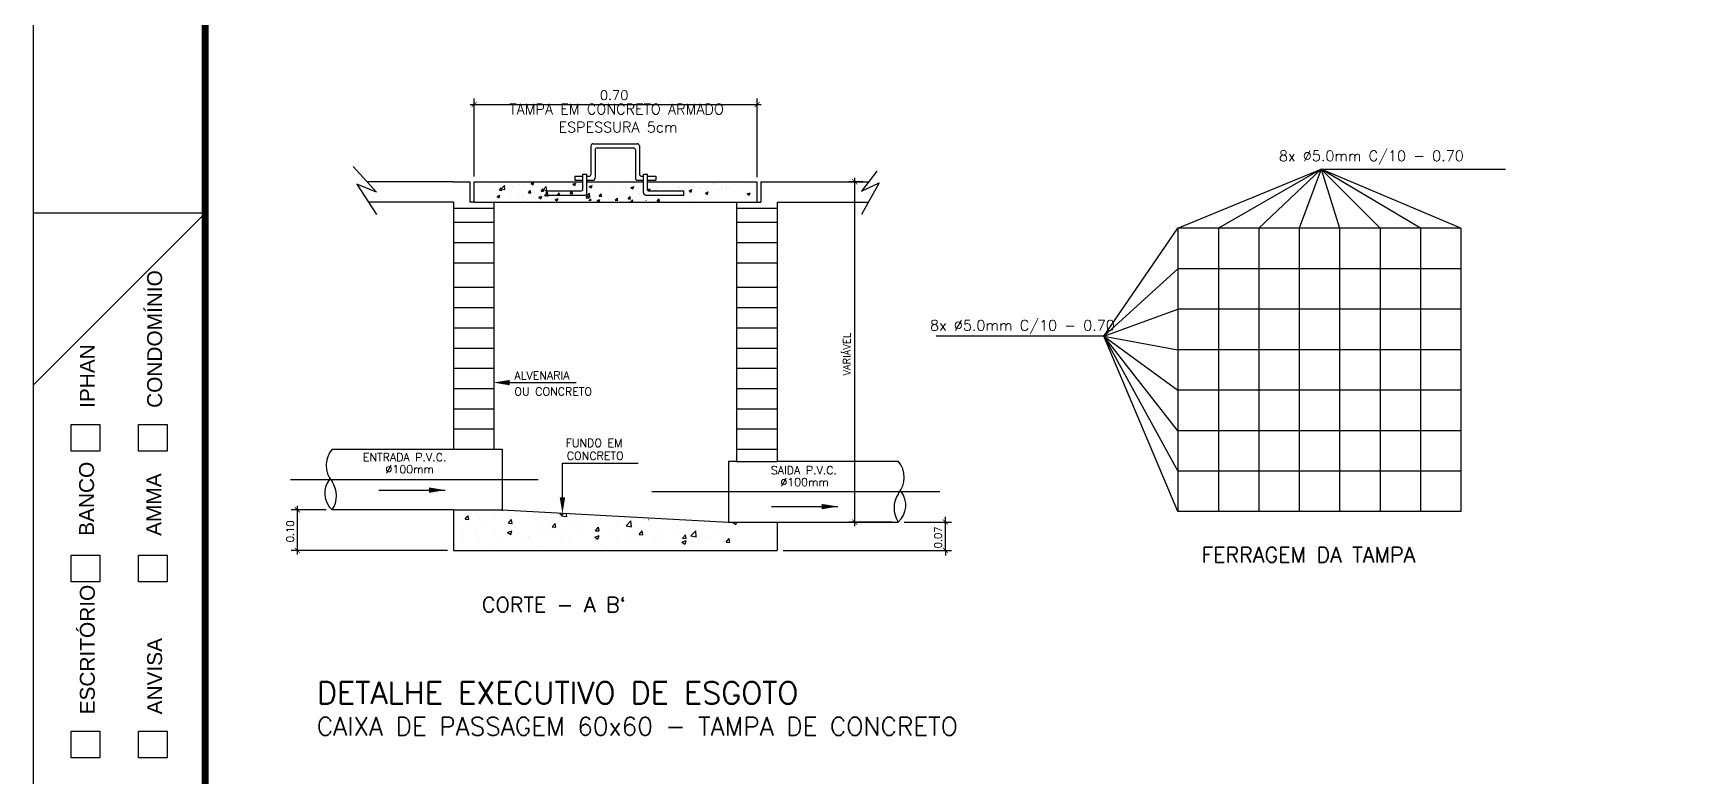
# Model space of a CAD drawing. Header units: millimetres. Extents: x -336 to -33, y -135 to 770.
# Drawn here: x -336.07 to -311.88, y 658.43 to 669.23 of the extents above; entities that cross this region are included whole.
import ezdxf
from ezdxf.enums import TextEntityAlignment as Align

# ---------------------------------------------------------------- set-up
doc = ezdxf.new("R2010")
doc.units = ezdxf.units.MM
doc.header["$LTSCALE"] = 50
doc.header["$MEASUREMENT"] = 0
doc.linetypes.add('CENTER2', pattern=[28.575, 19.05, -3.175, 3.175, -3.175])
for name, color, linetype in [('A-LAYOUT', 7, 'CONTINUOUS'), ('DETALLHES_CAIXAS', 6, 'CONTINUOUS'), ("PRANCHA - PROJETU'S", 7, 'CONTINUOUS'), ('TXT_1', 2, 'CONTINUOUS'), ('TXT_2', 6, 'CONTINUOUS')]:
    doc.layers.add(name, color=color, linetype=linetype)
doc.styles.add('ADITIVOCAD', font='ROMANS.shx')
doc.styles.add('ARIAL', font='arial.ttf', dxfattribs={"height": 2})
doc.styles.add('ROMANS', font='romans', dxfattribs={"height": 0.1})

# ---------------------------------------------------------------- blocks, each defined once
blk = doc.blocks.new('ADFSGASDFG')
at = {"layer": "PRANCHA - PROJETU'S", "color": 1}
for p, q in [((276.578, 107.346), (276.578, 47.946)), ((279.078, 77.646), (276.578, 75.146)), ((279.078, 77.646), (276.578, 77.646))]:
    blk.add_line(p, q, dxfattribs=at)
at = {"layer": "PRANCHA - PROJETU'S", "color": 4, "const_width": 0.1}
blk.add_lwpolyline([(279.078, 106.346), (359.678, 106.346), (359.678, 48.946), (279.078, 48.946)], close=True, dxfattribs=at)
at = {"layer": "PRANCHA - PROJETU'S"}
for points in [[(277.13, 74.573), (277.548, 74.573), (277.548, 74.187), (277.13, 74.187)], [(278.109, 74.573), (278.526, 74.573), (278.526, 74.187), (278.109, 74.187)], [(277.13, 72.674), (277.548, 72.674), (277.548, 72.289), (277.13, 72.289)], [(278.109, 72.674), (278.526, 72.674), (278.526, 72.289), (278.109, 72.289)], [(277.13, 70.118), (277.548, 70.118), (277.548, 69.732), (277.13, 69.732)], [(278.109, 70.118), (278.526, 70.118), (278.526, 69.732), (278.109, 69.732)]]:
    blk.add_lwpolyline(points, close=True, dxfattribs=at)
at = {"layer": "PRANCHA - PROJETU'S", "color": 2, "style": 'ARIAL'}
for s, p in [('CONDOMÍNIO', (278.235, 74.816)), ('IPHAN', (277.256, 74.816)), ('BANCO', (277.245, 72.956)), ('AMMA', (278.224, 72.956)), ('ESCRITÓRIO', (277.256, 70.361)), ('ANVISA', (278.235, 70.361))]:
    blk.add_text(s, height=0.2168, rotation=90, dxfattribs=at).set_placement(p, align=Align.TOP_LEFT)

msp = doc.modelspace()

# ---------------------------------------------------------------- linework, layer by layer
at = {"layer": 'A-LAYOUT', "linetype": 'ByBlock'}
for p, q in [((-329.651, 667.145), (-329.651, 668.279)), ((-325.534, 667.136), (-325.534, 668.279)), ((-329.71, 668.19), (-325.475, 668.19)), ((-323.998, 667.068), (-324.203, 667.068)), ((-324.115, 662.063), (-324.115, 667.126)), ((-331.805, 662.299), (-332.311, 662.299)), ((-332.223, 661.652), (-332.223, 662.357)), ((-322.797, 662.122), (-322.797, 662.199)), ((-323.57, 662.122), (-324.203, 662.122)), ((-323.394, 662.122), (-322.709, 662.122)), ((-322.797, 661.71), (-322.797, 662.122)), ((-330.04, 661.71), (-332.311, 661.71)), ((-325.158, 661.71), (-322.709, 661.71)), ((-322.797, 661.71), (-322.797, 661.634))]:
    msp.add_line(p, q, dxfattribs=at)
at = {"layer": 'A-LAYOUT'}
for p, q in [((-327.952, 667.59), (-327.952, 667.178)), ((-327.923, 667.619), (-327.276, 667.619)), ((-327.893, 667.531), (-327.893, 667.119)), ((-327.864, 667.56), (-327.334, 667.56)), ((-327.305, 667.531), (-327.305, 667.119)), ((-327.246, 667.59), (-327.246, 667.178)), ((-331.409, 667.289), (-331.07, 666.916)), ((-319.415, 666.391), (-317.329, 667.251)), ((-317.329, 667.251), (-318.826, 666.391)), ((-318.238, 666.391), (-317.329, 667.251)), ((-317.329, 667.251), (-317.65, 666.391)), ((-317.329, 667.251), (-316.474, 666.391)), ((-315.886, 666.391), (-317.329, 667.251)), ((-315.297, 666.391), (-317.329, 667.251)), ((-317.329, 667.251), (-314.648, 667.251)), ((-317.329, 667.251), (-317.062, 666.391)), ((-331.07, 666.916), (-331.358, 667.035)), ((-331.358, 667.035), (-331.07, 666.594)), ((-329.538, 667.022), (-329.538, 667.022)), ((-329.391, 667.041), (-329.391, 667.041)), ((-329.257, 666.965), (-329.211, 667.013)), ((-329.204, 666.957), (-329.211, 667.013)), ((-329.179, 667.084), (-329.179, 667.084)), ((-329.168, 667.071), (-329.168, 667.071)), ((-328.988, 667.031), (-328.988, 667.031)), ((-328.93, 667.009), (-328.93, 667.009)), ((-328.865, 667.07), (-328.865, 667.07)), ((-328.823, 667.045), (-328.782, 667.061)), ((-328.823, 667.045), (-328.794, 667.025)), ((-328.794, 667.025), (-328.782, 667.061)), ((-328.782, 667.028), (-328.782, 667.028)), ((-328.745, 667.044), (-328.745, 667.044)), ((-328.686, 667.073), (-328.686, 667.073)), ((-328.648, 666.952), (-328.603, 666.999)), ((-328.596, 666.943), (-328.603, 666.999)), ((-328.571, 667.07), (-328.571, 667.07)), ((-328.56, 667.057), (-328.56, 667.057)), ((-328.551, 667.057), (-328.551, 667.057)), ((-328.38, 667.018), (-328.38, 667.018)), ((-328.257, 667.057), (-328.257, 667.057)), ((-328.215, 667.032), (-328.174, 667.048)), ((-328.215, 667.032), (-328.186, 667.012)), ((-328.187, 667.148), (-328.07, 667.148)), ((-328.187, 667.148), (-328.187, 667.09)), ((-328.187, 667.09), (-328.07, 667.09)), ((-328.186, 667.012), (-328.174, 667.048)), ((-328.136, 667.031), (-328.136, 667.031)), ((-328.078, 667.059), (-328.078, 667.059)), ((-328.07, 666.964), (-328.07, 667.178)), ((-328.07, 667.178), (-328.011, 667.178)), ((-328.062, 667.005), (-328.062, 667.005)), ((-328.011, 666.905), (-328.011, 667.178)), ((-328.011, 667.148), (-327.981, 667.148)), ((-328.011, 667.09), (-327.923, 667.09)), ((-327.978, 666.998), (-327.937, 667.014)), ((-327.978, 666.998), (-327.949, 666.978)), ((-327.949, 666.978), (-327.937, 667.014)), ((-327.943, 667.044), (-327.943, 667.044)), ((-327.923, 667.031), (-327.923, 667.031)), ((-327.918, 667.033), (-327.918, 667.033)), ((-327.84, 667.034), (-327.84, 667.034)), ((-327.788, 667), (-327.788, 667)), ((-327.609, 667.017), (-327.609, 667.017)), ((-327.454, 666.991), (-327.454, 666.991)), ((-327.419, 667.083), (-327.419, 667.083)), ((-327.37, 666.985), (-327.329, 667)), ((-327.341, 666.965), (-327.329, 667)), ((-327.315, 667.017), (-327.315, 667.017)), ((-327.309, 667.019), (-327.309, 667.019)), ((-327.295, 667.004), (-327.295, 667.004)), ((-327.276, 667.09), (-327.187, 667.09)), ((-327.232, 667.02), (-327.232, 667.02)), ((-327.217, 667.148), (-327.187, 667.148)), ((-327.187, 666.905), (-327.187, 667.178)), ((-327.187, 667.178), (-327.129, 667.178)), ((-327.186, 667.082), (-327.186, 667.082)), ((-327.129, 666.964), (-327.129, 667.178)), ((-327.129, 667.148), (-327.011, 667.148)), ((-327.129, 667.09), (-327.011, 667.09)), ((-327.105, 667.07), (-327.105, 667.07)), ((-327.011, 667.148), (-327.011, 667.09)), ((-327.001, 667.004), (-327.001, 667.004)), ((-326.981, 666.991), (-326.981, 666.991)), ((-326.811, 667.07), (-326.811, 667.07)), ((-326.791, 667.057), (-326.791, 667.057)), ((-326.687, 666.991), (-326.687, 666.991)), ((-326.664, 667.003), (-326.664, 667.003)), ((-326.578, 667.069), (-326.578, 667.069)), ((-326.511, 666.997), (-326.511, 666.997)), ((-326.497, 667.057), (-326.497, 667.057)), ((-326.477, 667.043), (-326.477, 667.043)), ((-326.321, 667.062), (-326.321, 667.062)), ((-326.288, 667.009), (-326.288, 667.009)), ((-326.183, 667.043), (-326.183, 667.043)), ((-326.163, 667.03), (-326.163, 667.03)), ((-326.14, 667.046), (-326.14, 667.046)), ((-326.056, 666.99), (-326.056, 666.99)), ((-325.869, 667.03), (-325.869, 667.03)), ((-325.713, 667.049), (-325.713, 667.049)), ((-325.68, 666.996), (-325.68, 666.996)), ((-325.555, 667.017), (-325.555, 667.017)), ((-325.532, 667.033), (-325.532, 667.033)), ((-323.795, 667.221), (-324.016, 666.933)), ((-324.016, 666.933), (-323.761, 667.052)), ((-323.761, 667.052), (-324.016, 666.594)), ((-329.59, 666.95), (-329.59, 666.95)), ((-329.545, 666.809), (-329.545, 666.809)), ((-329.431, 666.926), (-329.431, 666.926)), ((-329.42, 666.864), (-329.42, 666.864)), ((-329.323, 666.839), (-329.323, 666.839)), ((-329.318, 666.855), (-329.276, 666.871)), ((-329.318, 666.855), (-329.288, 666.836)), ((-329.293, 666.987), (-329.293, 666.987)), ((-329.29, 666.797), (-329.29, 666.797)), ((-329.288, 666.836), (-329.276, 666.871)), ((-329.285, 666.945), (-329.257, 666.979)), ((-329.285, 666.945), (-329.25, 666.942)), ((-329.25, 666.942), (-329.257, 666.979)), ((-329.257, 666.965), (-329.204, 666.957)), ((-329.106, 666.851), (-329.106, 666.851)), ((-329.088, 666.985), (-329.088, 666.985)), ((-328.995, 666.836), (-328.995, 666.836)), ((-328.982, 666.936), (-328.982, 666.936)), ((-328.951, 666.888), (-328.951, 666.888)), ((-328.947, 666.856), (-328.947, 666.856)), ((-328.937, 666.796), (-328.937, 666.796)), ((-328.863, 666.908), (-328.835, 666.942)), ((-328.863, 666.908), (-328.828, 666.905)), ((-328.828, 666.905), (-328.835, 666.942)), ((-328.822, 666.913), (-328.822, 666.913)), ((-328.812, 666.85), (-328.812, 666.85)), ((-328.804, 666.907), (-328.804, 666.907)), ((-328.792, 666.837), (-328.792, 666.837)), ((-328.714, 666.825), (-328.714, 666.825)), ((-328.709, 666.842), (-328.668, 666.858)), ((-328.709, 666.842), (-328.68, 666.822)), ((-328.693, 666.877), (-328.693, 666.877)), ((-328.685, 666.974), (-328.685, 666.974)), ((-328.681, 666.784), (-328.681, 666.784)), ((-328.68, 666.822), (-328.668, 666.858)), ((-328.677, 666.932), (-328.649, 666.966)), ((-328.677, 666.932), (-328.642, 666.929)), ((-328.642, 666.929), (-328.649, 666.966)), ((-328.648, 666.952), (-328.596, 666.943)), ((-328.629, 666.868), (-328.583, 666.915)), ((-328.629, 666.868), (-328.576, 666.859)), ((-328.604, 666.915), (-328.604, 666.915)), ((-328.599, 666.934), (-328.099, 666.934)), ((-328.599, 666.875), (-328.599, 666.934)), ((-328.599, 666.875), (-328.04, 666.875)), ((-328.576, 666.859), (-328.583, 666.915)), ((-328.581, 666.936), (-328.581, 666.936)), ((-328.498, 666.837), (-328.498, 666.837)), ((-328.479, 666.972), (-328.479, 666.972)), ((-328.478, 666.824), (-328.478, 666.824)), ((-328.472, 666.808), (-328.431, 666.824)), ((-328.472, 666.808), (-328.45, 666.793)), ((-328.442, 666.793), (-328.431, 666.824)), ((-328.441, 666.871), (-328.413, 666.905)), ((-328.441, 666.871), (-328.406, 666.868)), ((-328.406, 666.868), (-328.413, 666.905)), ((-328.396, 666.915), (-328.396, 666.915)), ((-328.387, 666.822), (-328.387, 666.822)), ((-328.343, 666.874), (-328.343, 666.874)), ((-328.338, 666.843), (-328.338, 666.843)), ((-328.261, 666.974), (-328.261, 666.974)), ((-328.255, 666.895), (-328.227, 666.929)), ((-328.255, 666.895), (-328.22, 666.892)), ((-328.22, 666.892), (-328.227, 666.929)), ((-328.196, 666.894), (-328.196, 666.894)), ((-328.184, 666.824), (-328.184, 666.824)), ((-328.09, 666.959), (-328.09, 666.959)), ((-328.085, 666.864), (-328.085, 666.864)), ((-328.021, 666.854), (-327.975, 666.902)), ((-328.021, 666.854), (-327.968, 666.846)), ((-328.02, 666.835), (-327.991, 666.868)), ((-328.02, 666.835), (-327.984, 666.831)), ((-327.995, 666.901), (-327.995, 666.901)), ((-327.994, 666.802), (-327.994, 666.802)), ((-327.984, 666.831), (-327.991, 666.868)), ((-327.979, 666.793), (-327.955, 666.818)), ((-327.968, 666.846), (-327.975, 666.902)), ((-327.973, 666.923), (-327.973, 666.923)), ((-327.952, 666.793), (-327.955, 666.818)), ((-327.87, 666.811), (-327.87, 666.811)), ((-327.864, 666.795), (-327.823, 666.811)), ((-327.864, 666.795), (-327.842, 666.78)), ((-327.85, 666.797), (-327.85, 666.797)), ((-327.833, 666.858), (-327.805, 666.892)), ((-327.833, 666.858), (-327.798, 666.855)), ((-327.833, 666.78), (-327.823, 666.811)), ((-327.798, 666.855), (-327.805, 666.892)), ((-327.796, 666.804), (-327.796, 666.804)), ((-327.788, 666.901), (-327.788, 666.901)), ((-327.693, 666.827), (-327.693, 666.827)), ((-327.652, 666.96), (-327.652, 666.96)), ((-327.623, 666.851), (-327.623, 666.851)), ((-327.598, 666.798), (-327.569, 666.831)), ((-327.598, 666.798), (-327.563, 666.795)), ((-327.563, 666.795), (-327.569, 666.831)), ((-327.482, 666.945), (-327.482, 666.945)), ((-327.411, 666.821), (-327.383, 666.855)), ((-327.411, 666.821), (-327.376, 666.818)), ((-327.386, 666.788), (-327.386, 666.788)), ((-327.376, 666.818), (-327.383, 666.855)), ((-327.371, 666.78), (-327.347, 666.805)), ((-327.37, 666.985), (-327.341, 666.965)), ((-327.35, 666.886), (-327.35, 666.886)), ((-327.344, 666.78), (-327.347, 666.805)), ((-327.264, 666.888), (-327.264, 666.888)), ((-327.253, 666.899), (-327.253, 666.899)), ((-327.242, 666.784), (-327.242, 666.784)), ((-327.197, 666.92), (-327.197, 666.92)), ((-327.193, 666.886), (-327.193, 666.886)), ((-327.187, 666.791), (-327.187, 666.791)), ((-327.18, 666.987), (-327.18, 666.987)), ((-327.158, 666.875), (-326.599, 666.875)), ((-327.149, 666.793), (-327.147, 666.795)), ((-327.147, 666.793), (-327.147, 666.795)), ((-327.133, 666.951), (-327.092, 666.967)), ((-327.133, 666.951), (-327.104, 666.931)), ((-327.104, 666.931), (-327.092, 666.967)), ((-327.099, 666.934), (-326.599, 666.934)), ((-327.085, 666.813), (-327.085, 666.813)), ((-327.015, 666.837), (-327.015, 666.837)), ((-327.007, 666.945), (-327.007, 666.945)), ((-326.99, 666.784), (-326.961, 666.818)), ((-326.99, 666.784), (-326.954, 666.781)), ((-326.954, 666.781), (-326.961, 666.818)), ((-326.891, 666.928), (-326.891, 666.928)), ((-326.881, 666.948), (-326.881, 666.948)), ((-326.742, 666.872), (-326.742, 666.872)), ((-326.734, 666.968), (-326.734, 666.968)), ((-326.667, 666.978), (-326.667, 666.978)), ((-326.645, 666.886), (-326.645, 666.886)), ((-326.599, 666.875), (-326.599, 666.934)), ((-326.594, 666.965), (-326.594, 666.965)), ((-326.585, 666.873), (-326.585, 666.873)), ((-326.54, 666.78), (-326.539, 666.781)), ((-326.539, 666.78), (-326.539, 666.781)), ((-326.525, 666.938), (-326.483, 666.953)), ((-326.525, 666.938), (-326.495, 666.918)), ((-326.495, 666.918), (-326.483, 666.953)), ((-326.399, 666.931), (-326.399, 666.931)), ((-326.373, 666.978), (-326.373, 666.978)), ((-326.353, 666.964), (-326.353, 666.964)), ((-326.296, 666.814), (-326.296, 666.814)), ((-326.295, 666.814), (-326.295, 666.814)), ((-326.288, 666.904), (-326.246, 666.92)), ((-326.288, 666.904), (-326.258, 666.884)), ((-326.283, 666.914), (-326.283, 666.914)), ((-326.273, 666.935), (-326.273, 666.935)), ((-326.258, 666.884), (-326.246, 666.92)), ((-326.147, 666.833), (-326.147, 666.833)), ((-326.126, 666.954), (-326.126, 666.954)), ((-326.059, 666.964), (-326.059, 666.964)), ((-325.986, 666.952), (-325.986, 666.952)), ((-325.903, 666.984), (-325.903, 666.984)), ((-325.745, 666.951), (-325.745, 666.951)), ((-325.687, 666.801), (-325.687, 666.801)), ((-325.687, 666.8), (-325.687, 666.8)), ((-325.679, 666.89), (-325.638, 666.906)), ((-325.679, 666.89), (-325.65, 666.871)), ((-325.65, 666.871), (-325.638, 666.906)), ((-325.539, 666.82), (-325.539, 666.82)), ((-320.492, 664.823), (-319.415, 666.391)), ((-319.415, 665.803), (-320.492, 664.823)), ((-320.492, 664.823), (-319.415, 665.215)), ((-320.492, 664.823), (-322.931, 664.823)), ((-319.415, 663.45), (-320.492, 664.823)), ((-320.492, 664.823), (-319.415, 664.039)), ((-319.415, 662.274), (-320.492, 664.823)), ((-320.492, 664.823), (-319.415, 662.862)), ((-320.492, 664.823), (-319.415, 664.627)), ((-329.133, 664.149), (-328.169, 664.148)), ((-331.716, 663.181), (-329.952, 663.181)), ((-329.364, 663.181), (-329.246, 663.181)), ((-329.246, 663.181), (-329.246, 662.287)), ((-328.367, 662.479), (-328.367, 662.979)), ((-328.367, 662.979), (-327.268, 662.979)), ((-325.952, 663.004), (-325.952, 662.11)), ((-325.835, 663.004), (-325.952, 663.004)), ((-323.482, 663.004), (-325.246, 663.004)), ((-331.037, 662.586), (-330.072, 662.586)), ((-329.952, 662.299), (-331.716, 662.299)), ((-329.783, 662.162), (-329.741, 662.213)), ((-329.783, 662.162), (-329.73, 662.158)), ((-329.73, 662.158), (-329.74, 662.213)), ((-329.648, 662.299), (-329.647, 662.298)), ((-329.647, 662.298), (-329.647, 662.299)), ((-329.61, 662.229), (-329.61, 662.229)), ((-329.569, 662.192), (-329.569, 662.192)), ((-329.348, 662.221), (-329.348, 662.221)), ((-329.164, 662.285), (-329.164, 662.285)), ((-329.15, 662.107), (-329.108, 662.158)), ((-329.097, 662.102), (-329.108, 662.158)), ((-329.014, 662.265), (-329.014, 662.265)), ((-328.596, 662.154), (-328.596, 662.154)), ((-328.403, 662.244), (-328.379, 662.227)), ((-328.381, 662.213), (-328.355, 662.24)), ((-328.381, 662.213), (-328.303, 662.201)), ((-328.379, 662.227), (-328.374, 662.242)), ((-328.303, 662.2), (-328.307, 662.237)), ((-327.818, 662.176), (-327.818, 662.176)), ((-327.356, 662.166), (-327.356, 662.166)), ((-327.116, 662.16), (-327.111, 662.157)), ((-327.111, 662.157), (-327.11, 662.159)), ((-325.324, 662.347), (-324.36, 662.347)), ((-329.807, 661.959), (-329.807, 661.959)), ((-329.625, 661.977), (-329.625, 661.977)), ((-329.62, 661.935), (-329.62, 661.935)), ((-329.522, 662.058), (-329.522, 662.058)), ((-329.336, 661.939), (-329.336, 661.939)), ((-329.246, 661.917), (-329.246, 661.917)), ((-329.175, 661.991), (-329.175, 661.991)), ((-329.164, 661.972), (-329.103, 661.996)), ((-329.164, 661.972), (-329.12, 661.943)), ((-329.15, 662.107), (-329.098, 662.103)), ((-329.12, 661.943), (-329.102, 661.996)), ((-329.11, 662.066), (-329.11, 662.066)), ((-329.051, 662.038), (-329.051, 662.038)), ((-328.865, 661.919), (-328.865, 661.919)), ((-328.717, 662.058), (-328.717, 662.058)), ((-328.689, 661.991), (-328.689, 661.991)), ((-328.58, 662.018), (-328.58, 662.018)), ((-328.517, 662.052), (-328.475, 662.102)), ((-328.517, 662.052), (-328.465, 662.047)), ((-328.465, 662.047), (-328.475, 662.102)), ((-328.468, 662.02), (-328.468, 662.02)), ((-328.385, 661.96), (-328.385, 661.96)), ((-328.264, 662.12), (-328.264, 662.12)), ((-328.134, 662.064), (-328.134, 662.064)), ((-328.109, 661.998), (-328.109, 661.998)), ((-327.896, 661.902), (-327.835, 661.925)), ((-327.885, 661.996), (-327.842, 662.047)), ((-327.885, 661.996), (-327.832, 661.992)), ((-327.87, 662.049), (-327.87, 662.049)), ((-327.852, 661.872), (-327.834, 661.925)), ((-327.832, 661.992), (-327.842, 662.047)), ((-327.638, 661.978), (-327.638, 661.978)), ((-327.577, 662.137), (-327.577, 662.137)), ((-327.44, 662.067), (-327.371, 662.138)), ((-327.44, 662.067), (-327.361, 662.054)), ((-327.361, 662.054), (-327.371, 662.138)), ((-327.37, 661.949), (-327.37, 661.949)), ((-327.355, 662.137), (-327.355, 662.137)), ((-327.252, 661.941), (-327.209, 661.992)), ((-327.252, 661.941), (-327.199, 661.936)), ((-327.199, 661.936), (-327.209, 661.992)), ((-327.167, 661.958), (-327.167, 661.958)), ((-326.917, 662.011), (-326.917, 662.011)), ((-326.697, 661.936), (-326.697, 661.936)), ((-326.696, 661.938), (-326.696, 661.938)), ((-326.619, 661.886), (-326.576, 661.936)), ((-326.566, 661.881), (-326.576, 661.936)), ((-326.504, 661.917), (-326.504, 661.917)), ((-326.498, 661.921), (-326.429, 661.992)), ((-326.498, 661.921), (-326.42, 661.908)), ((-326.476, 661.965), (-326.476, 661.965)), ((-326.472, 662.067), (-326.472, 662.067)), ((-326.42, 661.908), (-326.429, 661.992)), ((-326.225, 661.918), (-326.225, 661.918)), ((-326.142, 662.009), (-326.142, 662.009)), ((-325.989, 662.005), (-325.989, 662.005)), ((-325.887, 662.116), (-325.87, 662.122)), ((-325.887, 662.116), (-325.843, 662.086)), ((-325.843, 662.086), (-325.835, 662.112)), ((-325.246, 662.122), (-323.482, 662.122)), ((-329.847, 661.71), (-329.844, 661.712)), ((-329.844, 661.71), (-329.844, 661.712)), ((-329.801, 661.844), (-329.801, 661.844)), ((-329.58, 661.873), (-329.58, 661.873)), ((-329.414, 661.784), (-329.414, 661.784)), ((-328.899, 661.872), (-328.899, 661.872)), ((-328.727, 661.764), (-328.727, 661.764)), ((-328.394, 661.899), (-328.394, 661.899)), ((-328.366, 661.716), (-328.366, 661.716)), ((-328.274, 661.826), (-328.274, 661.826)), ((-327.923, 661.879), (-327.923, 661.879)), ((-327.896, 661.902), (-327.852, 661.872)), ((-327.829, 661.883), (-327.829, 661.883)), ((-327.809, 661.789), (-327.809, 661.789)), ((-327.588, 661.818), (-327.588, 661.818)), ((-327.533, 661.74), (-327.533, 661.74)), ((-327.452, 661.86), (-327.452, 661.86)), ((-327.254, 661.862), (-327.254, 661.862)), ((-327.019, 661.828), (-327.019, 661.828)), ((-326.981, 661.84), (-326.981, 661.84)), ((-326.928, 661.717), (-326.928, 661.717)), ((-326.628, 661.831), (-326.567, 661.855)), ((-326.628, 661.831), (-326.585, 661.801)), ((-326.619, 661.886), (-326.566, 661.881)), ((-326.584, 661.801), (-326.567, 661.855)), ((-326.51, 661.82), (-326.51, 661.82)), ((-326.483, 661.774), (-326.483, 661.774)), ((-326.039, 661.8), (-326.039, 661.8)), ((-326.024, 661.84), (-326.024, 661.84)), ((-325.986, 661.83), (-325.944, 661.881)), ((-325.986, 661.83), (-325.933, 661.826)), ((-325.933, 661.826), (-325.944, 661.881))]:
    msp.add_line(p, q, dxfattribs=at)
at = {"layer": 'A-LAYOUT', "linetype": 'CENTER2'}
for p, q in [((-332.323, 662.74), (-328.72, 662.74)), ((-322.876, 662.563), (-327.067, 662.563))]:
    msp.add_line(p, q, dxfattribs=at)
at = {"layer": 'A-LAYOUT', "linetype": 'ByBlock', "const_width": 0.0115}
for points in [[(-329.613, 668.229), (-329.689, 668.152)], [(-325.572, 668.152), (-325.496, 668.229)], [(-324.077, 667.029), (-324.153, 667.106)], [(-332.185, 662.26), (-332.261, 662.337)], [(-324.153, 662.16), (-324.077, 662.084)], [(-322.835, 662.16), (-322.759, 662.084)], [(-332.261, 661.749), (-332.185, 661.672)], [(-322.759, 661.672), (-322.835, 661.749)]]:
    msp.add_lwpolyline(points, dxfattribs=at)
at = {"layer": 'A-LAYOUT'}
for centre, radius, start, end in [((-327.923, 667.59), 0.0294, 90, 180), ((-327.864, 667.531), 0.0294, 90, 180), ((-327.334, 667.531), 0.0294, 0, 90), ((-327.276, 667.59), 0.0294, 360, 90), ((-327.981, 667.178), 0.0294, 270, 0), ((-327.923, 667.119), 0.0294, 270, 0), ((-327.276, 667.119), 0.0294, 180, 270), ((-327.217, 667.178), 0.0294, 180, 270), ((-328.099, 666.964), 0.0294, 270, 0), ((-328.04, 666.905), 0.0294, 270, 0), ((-327.158, 666.905), 0.0294, 180, 270), ((-327.099, 666.964), 0.0294, 180, 270), ((-331.441, 662.945), 0.363, 139.479, 220.1167), ((-323.758, 662.769), 0.363, 319.8833, 40.521), ((-331.495, 662.543), 0.33, 142.6939, 227.8378), ((-332.024, 662.504), 0.369, 326.2599, 34.1998), ((-323.175, 662.327), 0.369, 145.8002, 213.7401), ((-323.703, 662.367), 0.33, 312.1622, 37.3061)]:
    msp.add_arc(centre, radius, start, end, dxfattribs=at)
for points in [[(-329.133, 664.109), (-329.133, 664.188), (-329.368, 664.149)], [(-330.308, 662.625), (-330.308, 662.547), (-330.072, 662.586)], [(-328.328, 662.479), (-328.406, 662.479), (-328.367, 662.244)], [(-324.595, 662.386), (-324.595, 662.308), (-324.36, 662.347)]]:
    msp.add_solid(points, dxfattribs=at)
at = {"layer": 'DETALLHES_CAIXAS'}
for p, q in [((-329.952, 667.068), (-331.208, 667.068)), ((-329.952, 667.068), (-329.716, 667.068)), ((-329.716, 667.068), (-329.716, 666.773)), ((-329.658, 667.068), (-328.07, 667.068)), ((-329.658, 667.068), (-329.658, 666.773)), ((-328.011, 667.068), (-327.187, 667.068)), ((-327.423, 667.068), (-327.187, 667.068)), ((-327.129, 667.068), (-325.54, 667.068)), ((-325.54, 667.068), (-325.54, 666.773)), ((-325.481, 667.068), (-325.246, 667.068)), ((-325.481, 667.068), (-325.481, 666.773)), ((-325.246, 667.068), (-323.909, 667.068)), ((-329.952, 666.773), (-331.195, 666.773)), ((-329.952, 666.773), (-329.952, 664.945)), ((-329.658, 666.773), (-329.716, 666.773)), ((-329.658, 666.773), (-325.54, 666.773)), ((-329.364, 666.773), (-329.364, 664.945)), ((-325.835, 666.773), (-325.835, 664.945)), ((-325.54, 666.773), (-325.481, 666.773)), ((-325.246, 666.773), (-325.246, 664.945)), ((-325.246, 666.773), (-323.909, 666.773)), ((-329.952, 666.685), (-329.364, 666.685)), ((-325.835, 666.685), (-325.246, 666.685)), ((-329.952, 666.479), (-329.364, 666.479)), ((-325.835, 666.479), (-325.246, 666.479)), ((-319.415, 666.391), (-319.415, 662.274)), ((-315.297, 666.391), (-319.415, 666.391)), ((-318.826, 666.391), (-318.826, 662.274)), ((-318.238, 666.391), (-318.238, 662.274)), ((-317.65, 666.391), (-317.65, 662.274)), ((-317.062, 666.391), (-317.062, 662.274)), ((-316.474, 666.391), (-316.474, 662.274)), ((-315.886, 666.391), (-315.886, 662.274)), ((-315.297, 666.391), (-315.297, 662.274)), ((-329.952, 666.185), (-329.364, 666.185)), ((-325.835, 666.185), (-325.246, 666.185)), ((-329.952, 665.891), (-329.364, 665.891)), ((-325.835, 665.891), (-325.246, 665.891)), ((-315.297, 665.803), (-319.415, 665.803)), ((-329.952, 665.534), (-329.364, 665.534)), ((-325.835, 665.534), (-325.246, 665.534)), ((-329.952, 665.24), (-329.364, 665.24)), ((-325.835, 665.24), (-325.246, 665.24)), ((-315.297, 665.215), (-319.415, 665.215)), ((-329.952, 664.945), (-329.952, 663.181)), ((-329.952, 664.945), (-329.364, 664.945)), ((-329.364, 664.945), (-329.364, 663.181)), ((-325.835, 664.945), (-325.835, 663.004)), ((-325.835, 664.945), (-325.246, 664.945)), ((-325.246, 664.945), (-325.246, 663.004)), ((-329.952, 664.651), (-329.364, 664.651)), ((-325.835, 664.651), (-325.246, 664.651)), ((-315.297, 664.627), (-319.415, 664.627)), ((-329.952, 664.357), (-329.364, 664.357)), ((-325.835, 664.357), (-325.246, 664.357)), ((-329.952, 664.063), (-329.364, 664.063)), ((-325.835, 664.063), (-325.246, 664.063)), ((-315.297, 664.039), (-319.415, 664.039)), ((-329.952, 663.769), (-329.364, 663.769)), ((-325.835, 663.769), (-325.246, 663.769)), ((-329.952, 663.475), (-329.364, 663.475)), ((-325.835, 663.475), (-325.246, 663.475)), ((-315.297, 663.45), (-319.415, 663.45)), ((-329.952, 663.181), (-329.364, 663.181)), ((-325.835, 663.181), (-325.246, 663.181)), ((-325.835, 663.004), (-325.246, 663.004)), ((-315.297, 662.862), (-319.415, 662.862)), ((-329.952, 662.299), (-329.952, 661.71)), ((-329.952, 662.299), (-329.246, 662.299)), ((-329.246, 662.299), (-325.952, 662.122)), ((-315.297, 662.274), (-319.415, 662.274)), ((-325.952, 662.122), (-325.246, 662.122)), ((-325.246, 662.122), (-325.246, 661.71)), ((-329.952, 661.71), (-325.246, 661.71))]:
    msp.add_line(p, q, dxfattribs=at)

# ---------------------------------------------------------------- block references
at = {"layer": "PRANCHA - PROJETU'S", "color": 1}
msp.add_blockref('ADFSGASDFG', (-612.643, 588.965), dxfattribs=at)

# ---------------------------------------------------------------- texts
at = {"layer": 'A-LAYOUT', "style": 'ROMANS'}
for s, height, p in [('TAMPA EM CONCRETO ARMADO', 0.15293, (-329.139, 668.123)), ('ESPESSURA 5cm', 0.15293, (-328.424, 667.862)), ('8x %%C5.0mm C/10 - 0.70', 0.15293, (-317.944, 667.444)), ('8x %%C5.0mm C/10 - 0.70', 0.15293, (-323.02, 664.981)), ('ALVENARIA', 0.1176, (-329.066, 664.253)), ('OU CONCRETO', 0.11764, (-329.066, 664.019)), ('ENTRADA P.V.C. ', 0.11764, (-331.27, 663.064)), ('FUNDO EM', 0.1176, (-328.321, 663.271)), ('CONCRETO', 0.1176, (-328.304, 663.084)), ('%%C100mm', 0.1176, (-330.942, 662.89)), ('SAIDA P.V.C.', 0.11764, (-325.336, 662.875)), ('%%C100mm', 0.1176, (-325.198, 662.703))]:
    msp.add_text(s, height=height, dxfattribs=at).set_placement(p, align=Align.MIDDLE_LEFT)
msp.add_text('0.70', height=0.1376, dxfattribs=at).set_placement((-327.822, 668.259))
for s, p in [('VARIÁVEL', (-324.178, 664.25)), ('0.10', (-332.276, 661.828)), ('0.07', (-322.85, 661.74))]:
    msp.add_text(s, height=0.1059, rotation=90, dxfattribs=at).set_placement(p)
at = {"layer": 'TXT_1', "style": 'ADITIVOCAD'}
for s, p in [('FERRAGEM DA TAMPA', (-317.515, 661.646)), ('CORTE - A B`', (-328.489, 660.921))]:
    msp.add_text(s, height=0.22057, dxfattribs=at).set_placement(p, align=Align.MIDDLE)
at = {"layer": 'TXT_2', "style": 'ADITIVOCAD'}
for s, height, p in [('DETALHE EXECUTIVO DE ESGOTO', 0.3235, (-331.936, 659.478)), ('CAIXA DE PASSAGEM 60x60 - TAMPA DE CONCRETO', 0.26468, (-331.94, 659.02))]:
    msp.add_text(s, height=height, dxfattribs=at).set_placement(p)

doc.saveas('drawing.dxf')
